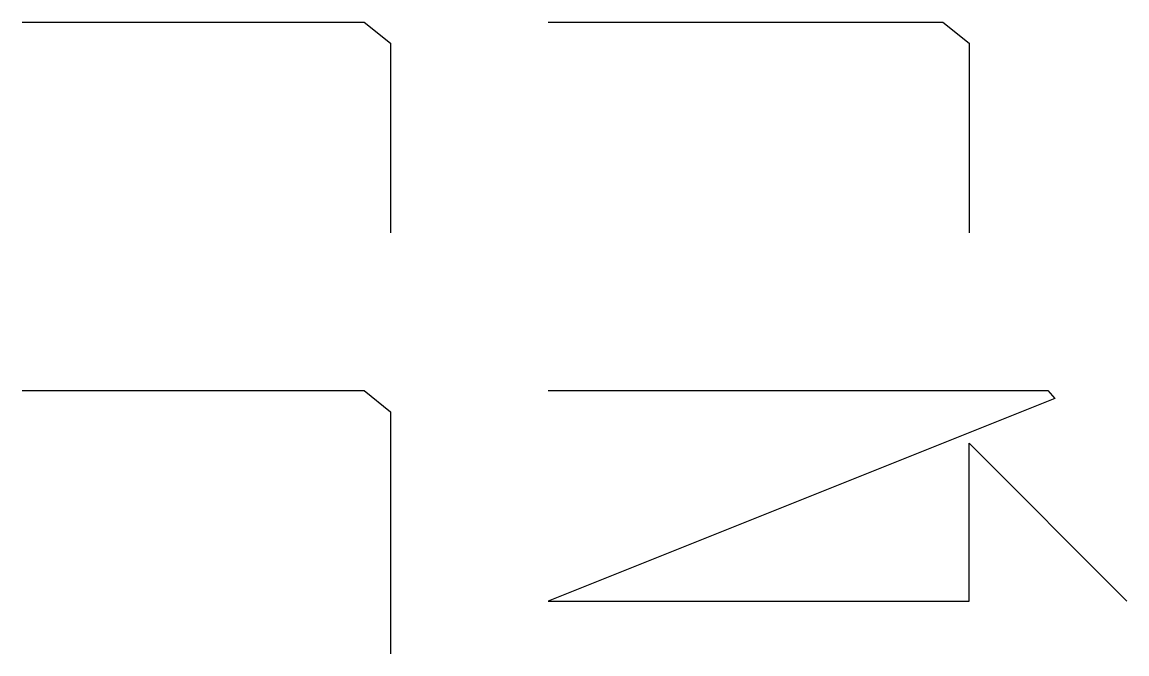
# Model space of a CAD drawing. Extents: x 20 to 230, y 10 to 130.
import ezdxf

# ---------------------------------------------------------------- set-up
doc = ezdxf.new("R2010")
doc.units = 0
doc.layers.get('0').update_dxf_attribs({"lineweight": 25, "true_color": 0xffffff})

msp = doc.modelspace()

# ---------------------------------------------------------------- linework, layer by layer
for points in [[(20, 130), (85, 130), (90, 126), (90, 90)], [(120, 130), (195, 130), (200, 126), (200, 90)], [(20, 60), (85, 60), (90, 56), (90, 10)], [(120, 60), (215, 60), (216.29, 58.51), (120, 20), (200, 20), (200, 50), (230, 20)]]:
    msp.add_lwpolyline(points)

doc.saveas('drawing.dxf')
